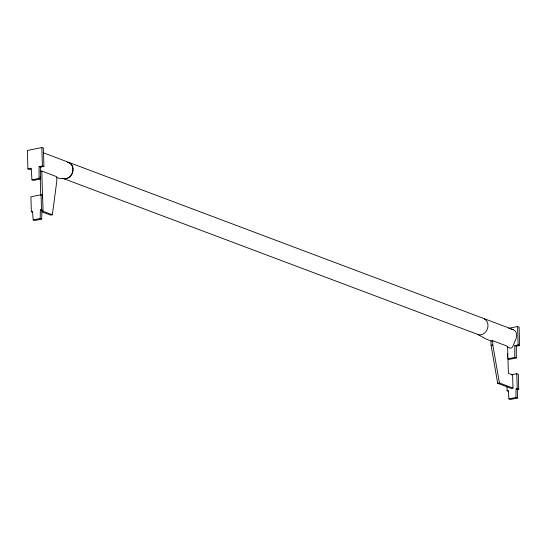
<?xml version="1.0" encoding="UTF-8"?>
<svg xmlns="http://www.w3.org/2000/svg" width="547" height="547" viewBox="0 0 547 547"><rect width="100%" height="100%" fill="white"/><g stroke="black" fill="none" stroke-linecap="round" stroke-linejoin="round"><path stroke-width="0.82" d="M39.104 166.603L40.628 167.177L40.567 178.985L39.042 178.411L39.104 166.603L42.399 165.932L43.924 166.507L43.377 148.107L41.852 147.533L27.35 150.466L27.897 168.873L29.422 169.447L31.07 169.112M514.823 345.581L516.354 346.155L516.293 357.964L514.768 357.389L514.823 345.581L518.125 344.911L519.65 345.485L519.103 327.085L517.578 326.511L508.717 328.303M40.369 209.945L41.9 210.52L41.702 219.073L40.177 218.499L40.369 209.945L41.51 209.72L43.035 210.294L42.591 195.32L41.066 194.746L30.919 196.804L31.364 211.771L32.888 212.345M516.094 388.924L517.626 389.498L517.428 398.052L515.896 397.478L516.094 388.924L517.23 388.698L518.754 389.273L518.31 374.298L516.785 373.724L511.322 374.832M41.839 211.819L50.625 215.121L52.362 214.773L56.813 180.954L56.69 176.674L41.798 171.074L40.054 171.43M27.897 168.873L31.193 168.202L31.952 179.847L33.476 180.421L40.567 178.985M40.628 167.177L43.924 166.507M31.952 179.847L39.042 178.411M31.364 211.771L32.499 211.545L33.196 219.915L34.721 220.489L41.702 219.073M41.9 210.52L43.035 210.294M33.196 219.915L40.177 218.499M492.703 340.713L490.96 341.068L491.09 345.348L497.667 383.31L511.24 388.418L512.983 388.069L512.594 374.914L508.395 373.334L507.589 346.319L492.703 340.713L492.826 345L499.404 382.962L512.983 388.069M491.09 345.348L492.826 345M516.354 346.155L519.65 345.485M514.768 357.389L507.671 358.825L509.202 359.4L516.293 357.964M497.667 383.31L499.404 382.962M506.96 386.592L507.083 390.749L508.218 390.517L508.922 398.893L510.447 399.467L517.428 398.052M517.626 389.498L518.754 389.273M508.922 398.893L515.896 397.478M66.283 178.637L59.199 178.377L56.758 177.515M43.247 152.75L513.428 329.684M491.391 341.075L486.652 339.29L477.702 334.415L62.686 178.281A8.39 6.79 -69.4 0 0 72.163 173.378A8.39 6.79 -69.4 0 0 69.278 162.856M507.192 347.017L509.558 347.906A2.673 2.167 -69.4 0 0 512.792 346.449L515.985 338.894A7.364 5.962 -69.4 0 0 511.124 329.26M41.982 210.868L52.362 214.773M507.083 390.749L508.607 391.324M507.349 353.834L507.568 357.157M517.578 326.511L518.125 344.911M516.785 373.724L517.23 388.698M41.852 147.533L42.399 165.932M41.798 171.074L42.598 198.089M41.066 194.746L41.51 209.72M40.204 176.49L40.758 195.067M67.254 162.35A8.39 6.79 -69.4 0 1 72.669 172.12A8.39 6.79 -69.4 0 1 62.748 178.267M484.293 318.997A8.39 6.79 -69.4 0 1 487.179 329.52A8.39 6.79 -69.4 0 1 477.702 334.415"/></g></svg>
